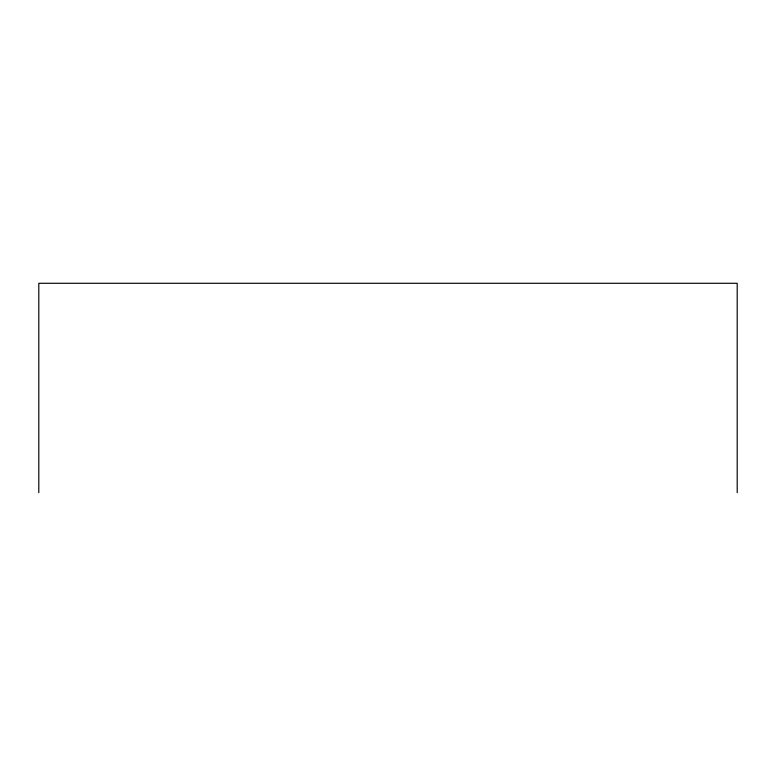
<?xml version="1.0" encoding="UTF-8"?>
<svg xmlns="http://www.w3.org/2000/svg" width="776" height="776" viewBox="0 0 776 776"><rect width="100%" height="100%" fill="white"/><g stroke="black" fill="none" stroke-linecap="round" stroke-linejoin="round"><path stroke-width="1.16" d="M737.2 492.712L737.2 283.288L38.8 283.288L38.8 492.712"/></g></svg>
